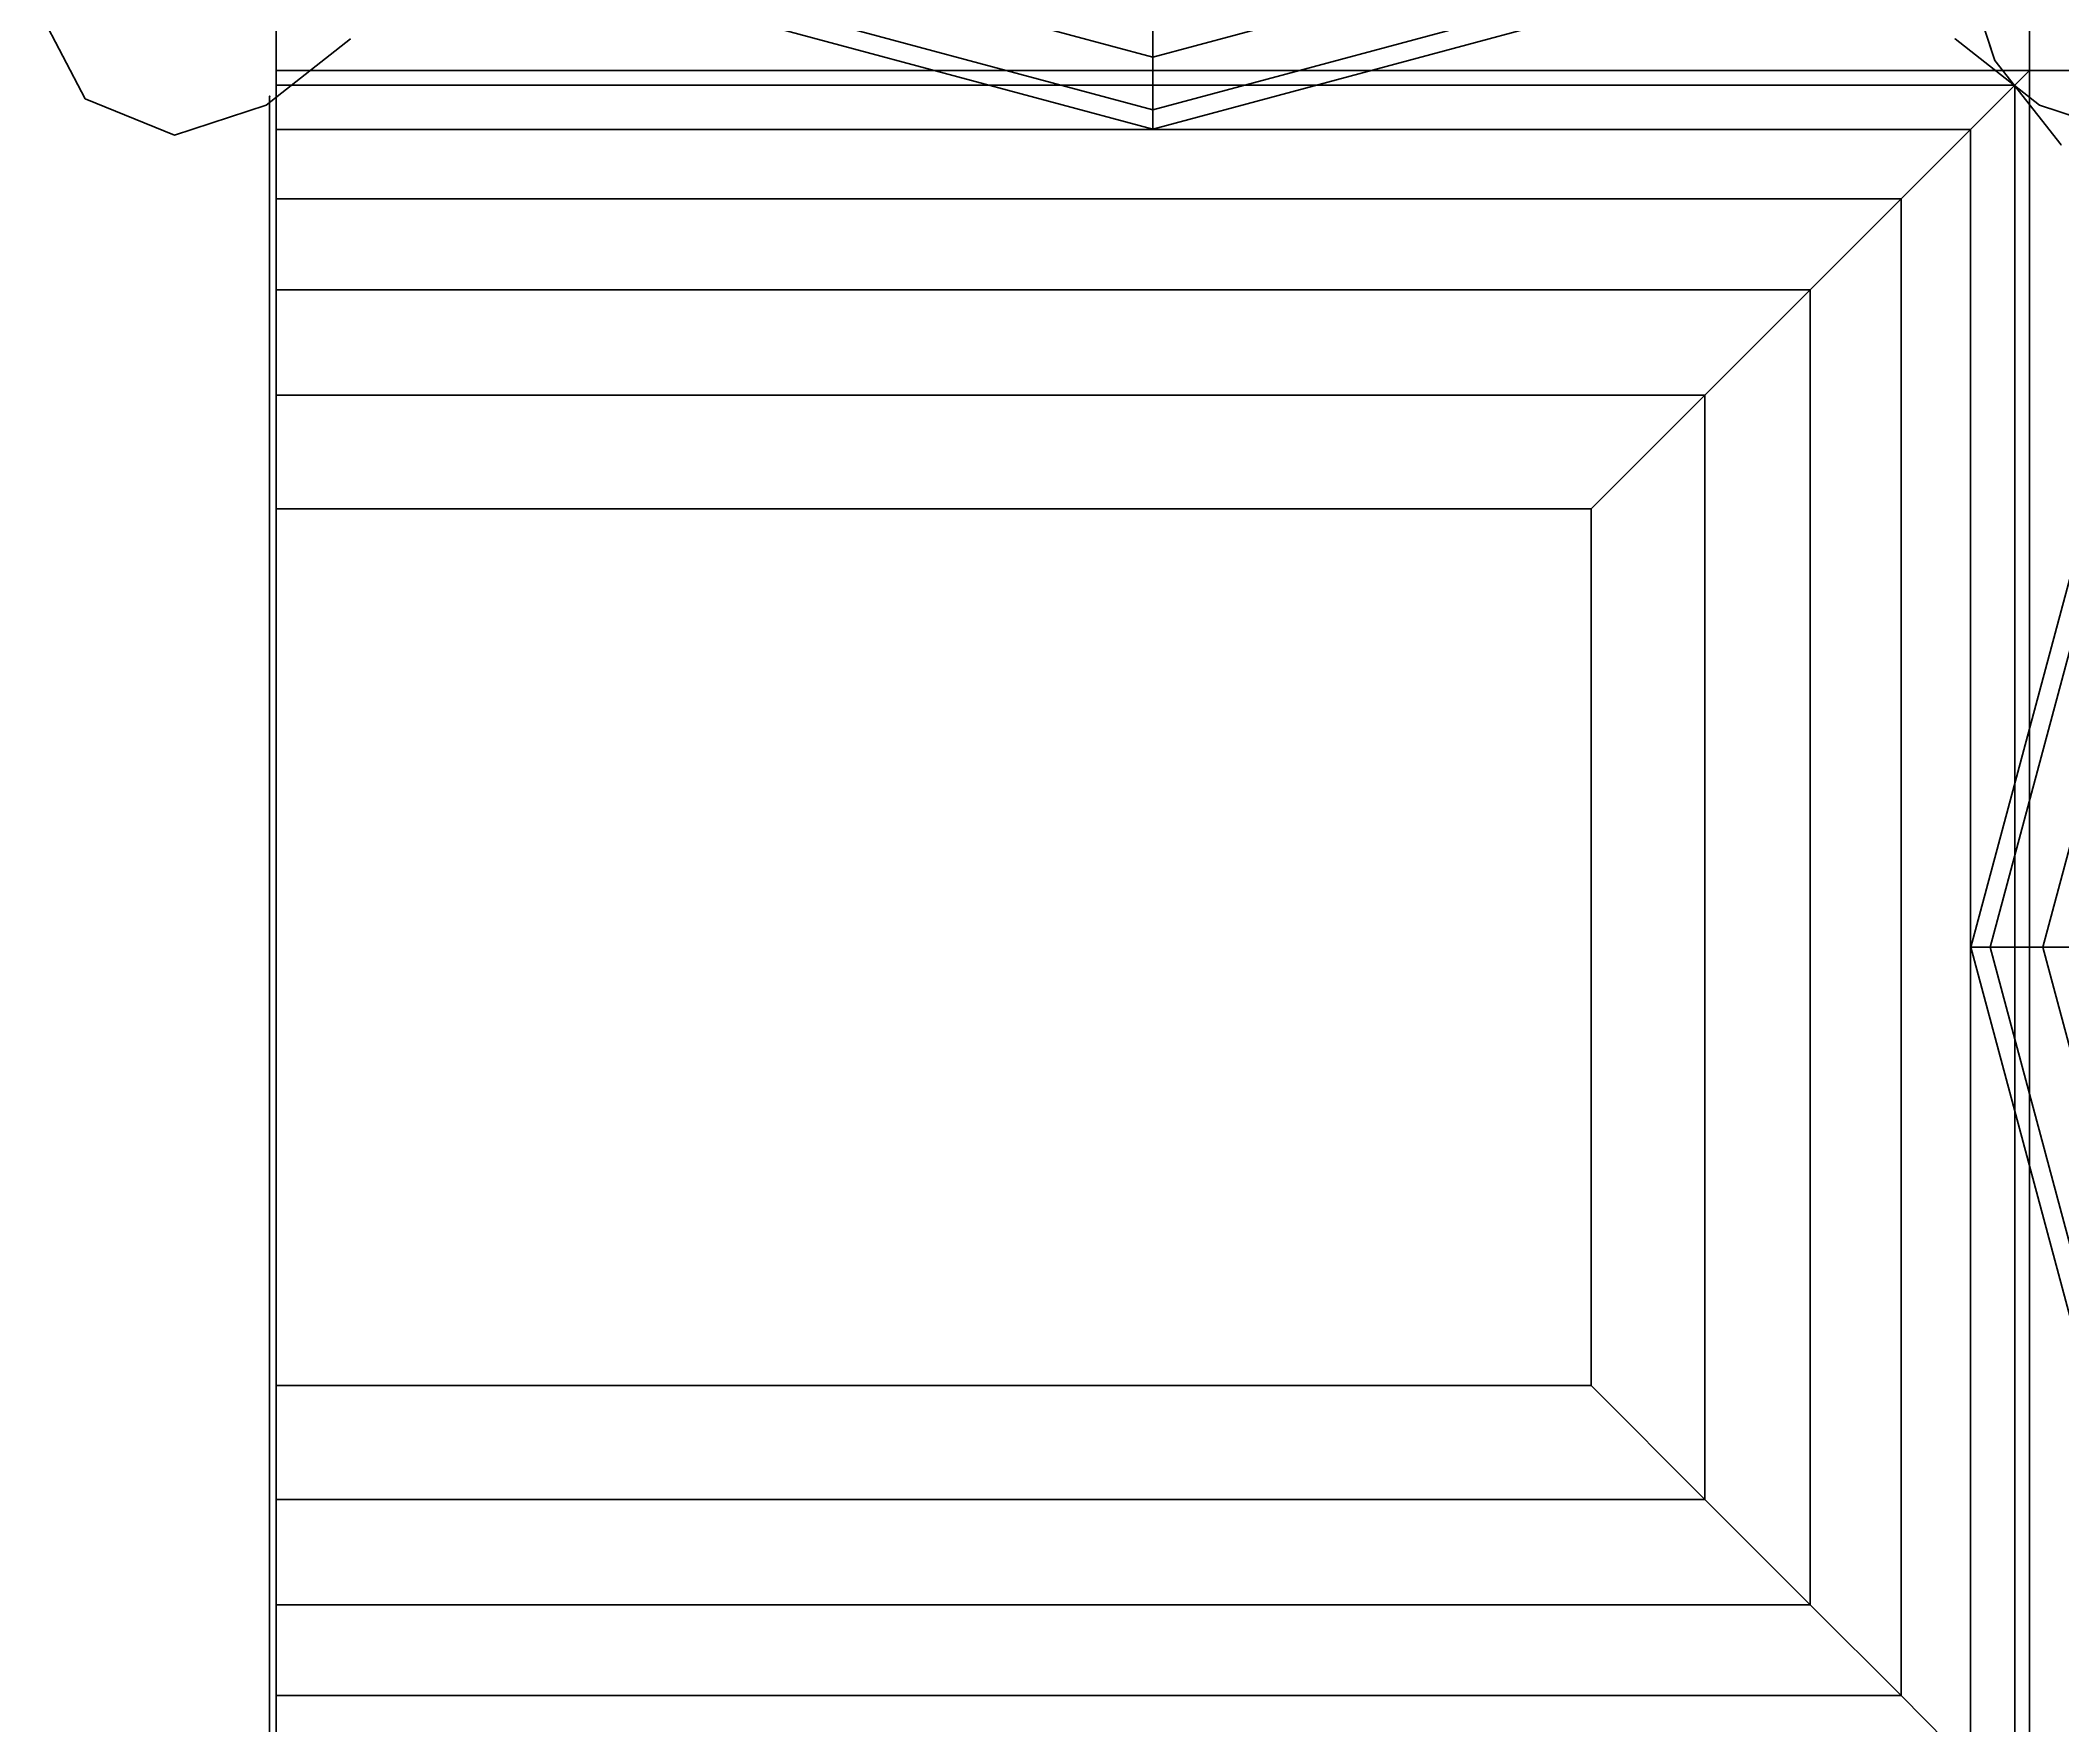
# Model space of a CAD drawing. Extents: x -170 to 1783, y -20 to 1205.
# Drawn here: x 23.646 to 25.95, y 757.378 to 759.297 of the extents above; entities that cross this region are included whole.
import ezdxf
from ezdxf.enums import TextEntityAlignment as Align

# ---------------------------------------------------------------- set-up
doc = ezdxf.new("R2010")
doc.units = 0
doc.header["$LTSCALE"] = 96
doc.header["$MEASUREMENT"] = 0
for name, color, linetype in [('A-FURN-3-PANEL-GLIDE', 7, 'Continuous'), ('A-FURN-3-PANEL-TRIM', 7, 'Continuous'), ('A-FURN-P-PNLS', 7, 'Continuous'), ('A-FURN-P-PNLS-POWR', 7, 'Continuous'), ('A-FURN-P-WKSF', 7, 'Continuous'), ('MAIN_PANEL', 7, 'Continuous'), ('MAIN_PANEL_COMP', 7, 'Continuous'), ('MAIN_WKSURF', 7, 'Continuous'), ('SM', 7, 'Continuous')]:
    doc.layers.add(name, color=color, linetype=linetype)

# ---------------------------------------------------------------- blocks, each defined once
blk = doc.blocks.new('EC-EFP-456')
at = {"layer": 'A-FURN-3-PANEL-GLIDE', "color": 20, "linetype": 'Continuous'}
for points in [[(47.9202, 1.4649, 0.2464), (47.9392, 1.4759, 0.1642), (48.0667, 1, 0.1642), (48.0447, 1, 0.2464)], [(47.9392, 1.4759, 0.1642), (47.9202, 1.4649, 0.0821), (48.0447, 1, 0.0821), (48.0667, 1, 0.1642)], [(47.8681, 1.4348, 0.3065), (47.9202, 1.4649, 0.2464), (48.0447, 1, 0.2464), (47.9846, 1, 0.3065)], [(47.9202, 1.4649, 0.0821), (47.8681, 1.4348, 0.022), (47.9846, 1, 0.022), (48.0447, 1, 0.0821)], [(47.797, 1.3937, 0.3285), (47.8681, 1.4348, 0.3065), (47.9846, 1, 0.3065), (47.9025, 1, 0.3285)], [(47.8681, 1.4348, 0.022), (47.797, 1.3937), (47.9025, 1), (47.9846, 1, 0.022)], [(47.9025, 1, 0.3285), (47.9846, 1, 0.3065), (47.8681, 0.5652, 0.3065), (47.797, 0.6063, 0.3285)], [(47.9846, 1, 0.022), (47.9025, 1), (47.797, 0.6063), (47.8681, 0.5652, 0.022)], [(47.9846, 1, 0.3065), (48.0447, 1, 0.2464), (47.9202, 0.5351, 0.2464), (47.8681, 0.5652, 0.3065)], [(48.0447, 1, 0.0821), (47.9846, 1, 0.022), (47.8681, 0.5652, 0.022), (47.9202, 0.5351, 0.0821)], [(48.0447, 1, 0.2464), (48.0667, 1, 0.1642), (47.9392, 0.5241, 0.1642), (47.9202, 0.5351, 0.2464)], [(48.0667, 1, 0.1642), (48.0447, 1, 0.0821), (47.9202, 0.5351, 0.0821), (47.9392, 0.5241, 0.1642)]]:
    blk.add_3dface(points, dxfattribs=at)
at = {"layer": 'A-FURN-3-PANEL-TRIM', "color": 60, "linetype": 'Continuous'}
for points, invisible_edges in [([(47.9639, 0.0847, 3.8013), (47.4, -0.1348, 3.8013), (48.0735, -0.1159, 3.8013), (48.0395, -0.0114, 3.8013)], 3), ([(47.9639, 0.0847, 4.013), (48.0395, -0.0114, 4.013), (48.0735, -0.1159, 4.013), (47.4, -0.1348, 4.013)], 12)]:
    blk.add_3dface(points, dxfattribs=dict(at, invisible_edges=invisible_edges))
for points in [[(47.9639, 0.0847, 3.8013), (48.0395, -0.0114, 3.8013), (48.0395, -0.0114, 4.013), (47.9639, 0.0847, 4.013)], [(48.0395, -0.0114, 3.8013), (48.0735, -0.1159, 3.8013), (48.0735, -0.1159, 4.013), (48.0395, -0.0114, 4.013)]]:
    blk.add_3dface(points, dxfattribs=at)
at = {"layer": 'A-FURN-P-PNLS', "color": 60, "linetype": 'Continuous'}
for p, q in [((48, 2), (48, 0)), ((48, 0), (0, 0))]:
    blk.add_line(p, q, dxfattribs=at)
at = {"layer": 'A-FURN-P-PNLS-POWR', "color": 1, "linetype": 'Continuous'}
blk.add_line((48, 1), (26, 1), dxfattribs=at)
at = {"layer": 'MAIN_PANEL', "color": 7, "linetype": 'Continuous'}
for p in [(48, 0), (48, 0, 55.663), (48, 0)]:
    blk.add_point(p, dxfattribs=at)
blk = doc.blocks.new('EC-EFN-456')
at = {"layer": 'A-FURN-3-PANEL-GLIDE', "color": 20, "linetype": 'Continuous'}
for points in [[(-0.0447, 1, 0.2464), (-0.0668, 1, 0.1642), (0.0608, 1.4759, 0.1642), (0.0798, 1.4649, 0.2464)], [(-0.0668, 1, 0.1642), (-0.0447, 1, 0.0821), (0.0798, 1.4649, 0.0821), (0.0608, 1.4759, 0.1642)], [(0.0154, 1, 0.3065), (-0.0447, 1, 0.2464), (0.0798, 1.4649, 0.2464), (0.1319, 1.4348, 0.3065)], [(-0.0447, 1, 0.0821), (0.0154, 1, 0.022), (0.1319, 1.4348, 0.022), (0.0798, 1.4649, 0.0821)], [(0.0975, 1, 0.3285), (0.0154, 1, 0.3065), (0.1319, 1.4348, 0.3065), (0.203, 1.3937, 0.3285)], [(0.0154, 1, 0.022), (0.0975, 1), (0.203, 1.3937), (0.1319, 1.4348, 0.022)], [(0.0798, 0.5351, 0.2464), (0.0608, 0.5241, 0.1642), (-0.0668, 1, 0.1642), (-0.0447, 1, 0.2464)], [(0.0608, 0.5241, 0.1642), (0.0798, 0.5351, 0.0821), (-0.0447, 1, 0.0821), (-0.0668, 1, 0.1642)], [(0.1319, 0.5652, 0.3065), (0.0798, 0.5351, 0.2464), (-0.0447, 1, 0.2464), (0.0154, 1, 0.3065)], [(0.0798, 0.5351, 0.0821), (0.1319, 0.5652, 0.022), (0.0154, 1, 0.022), (-0.0447, 1, 0.0821)], [(0.203, 0.6063, 0.3285), (0.1319, 0.5652, 0.3065), (0.0154, 1, 0.3065), (0.0975, 1, 0.3285)], [(0.1319, 0.5652, 0.022), (0.203, 0.6063), (0.0975, 1), (0.0154, 1, 0.022)]]:
    blk.add_3dface(points, dxfattribs=at)
at = {"layer": 'A-FURN-3-PANEL-TRIM', "color": 60, "linetype": 'Continuous'}
for points, invisible_edges in [([(-0.0735, 2.1159, 3.8013), (0.6, 2.1348, 3.8013), (0.065, 2.269, 3.8013), (-0.0322, 2.2178, 3.8013)], 3), ([(-0.0735, 2.1159, 4.013), (-0.0322, 2.2178, 4.013), (0.065, 2.269, 4.013), (0.6, 2.1348, 4.013)], 12), ([(0.0361, 1.9153, 3.8013), (0.6, 2.1348, 3.8013), (-0.0735, 2.1159, 3.8013), (-0.0395, 2.0114, 3.8013)], 3), ([(0.0361, 1.9153, 4.013), (-0.0395, 2.0114, 4.013), (-0.0735, 2.1159, 4.013), (0.6, 2.1348, 4.013)], 12), ([(-0.0735, -0.1159, 3.5747), (0.6, -0.1348, 3.5747), (0.0361, 0.0847, 3.5747), (-0.0395, -0.0114, 3.5747)], 3), ([(-0.0735, -0.1159, 4.2397), (-0.0395, -0.0114, 4.2397), (0.0361, 0.0847, 4.2397), (0.6, -0.1348, 4.2397)], 12), ([(-0.0735, -0.1159, 3.8013), (-0.0395, -0.0114, 3.8013), (0.0361, 0.0847, 3.8013), (0.6, -0.1348, 3.8013)], 12), ([(-0.0735, -0.1159, 4.013), (0.6, -0.1348, 4.013), (0.0361, 0.0847, 4.013), (-0.0395, -0.0114, 4.013)], 3)]:
    blk.add_3dface(points, dxfattribs=dict(at, invisible_edges=invisible_edges))
for points in [[(-0.0322, 2.2178, 3.8013), (0.065, 2.269, 3.8013), (0.065, 2.269, 4.013), (-0.0322, 2.2178, 4.013)], [(-0.0735, 2.1159, 3.8013), (-0.0322, 2.2178, 3.8013), (-0.0322, 2.2178, 4.013), (-0.0735, 2.1159, 4.013)], [(-0.0395, 2.0114, 3.8013), (-0.0735, 2.1159, 3.8013), (-0.0735, 2.1159, 4.013), (-0.0395, 2.0114, 4.013)], [(0.0361, 1.9153, 3.8013), (-0.0395, 2.0114, 3.8013), (-0.0395, 2.0114, 4.013), (0.0361, 1.9153, 4.013)], [(-0.0395, -0.0114, 4.013), (0.0361, 0.0847, 4.013), (0.0361, 0.0847, 4.2397), (-0.0395, -0.0114, 4.2397)], [(-0.0395, -0.0114, 3.5747), (0.0361, 0.0847, 3.5747), (0.0361, 0.0847, 3.8013), (-0.0395, -0.0114, 3.8013)], [(-0.0735, -0.1159, 4.013), (-0.0395, -0.0114, 4.013), (-0.0395, -0.0114, 4.2397), (-0.0735, -0.1159, 4.2397)], [(-0.0735, -0.1159, 3.5747), (-0.0395, -0.0114, 3.5747), (-0.0395, -0.0114, 3.8013), (-0.0735, -0.1159, 3.8013)]]:
    blk.add_3dface(points, dxfattribs=at)
at = {"layer": 'A-FURN-P-PNLS', "color": 60, "linetype": 'Continuous'}
for p, q in [((0, 0), (0, 2)), ((0, 2), (48, 2)), ((48, 0), (0, 0))]:
    blk.add_line(p, q, dxfattribs=at)
at = {"layer": 'MAIN_PANEL', "color": 7, "linetype": 'Continuous'}
for p in [(0, 2), (0, 2, 55.663), (0, 2), (0, 0), (0, 0, 55.663), (0, 0), (0, 0)]:
    blk.add_point(p, dxfattribs=at)
blk = doc.blocks.new('EC-WYC-46-2424-T')
at = {"layer": 'A-FURN-P-WKSF', "color": 7, "linetype": 'Continuous'}
blk.add_arc((46.75, -1.25), 1.25, 0, 90, dxfattribs=at)
at = {"layer": 'MAIN_WKSURF', "color": 7, "linetype": 'Continuous'}
blk.add_point((48, 0), dxfattribs=at)
blk.add_point((48, 0), dxfattribs=at)
blk.add_point((48, 0), dxfattribs=at)
blk = doc.blocks.new('EC-FPFS-56')
at = {"layer": 'MAIN_PANEL_COMP', "color": 7, "linetype": 'Continuous'}
blk.add_point((2.0002, 0, 55.5), dxfattribs=at)
at = {"layer": 'SM', "color": 60, "linetype": 'Continuous'}
blk.add_line((2.0002, 0), (0.0002, 0), dxfattribs=at)
for points in [[(0.0297, -0.0077, 55.5), (2.0297, -0.0077, 55.5), (2.0297, -0.0077, 3), (0.0297, -0.0077, 3)], [(0.0297, -0.0077, 3), (2.0297, -0.0077, 3), (2.0297, -0.0077), (0.0297, -0.0077)], [(0.1762, -0.0077, 55.8545), (0.0971, -0.0077, 55.751), (0.0962, -1.9403, 55.751), (0.1762, -1.8612, 55.8545)], [(0.2797, -0.0077, 55.9336), (0.1762, -0.0077, 55.8545), (0.1762, -1.8612, 55.8545), (0.2797, -1.7577, 55.9336)], [(0.3999, -0.0077, 55.9844), (0.2797, -0.0077, 55.9336), (0.2797, -1.7577, 55.9336), (0.3999, -1.6375, 55.9844)], [(0.5297, -0.0077, 56), (0.3999, -0.0077, 55.9844), (0.3999, -1.6375, 55.9844), (0.5297, -1.5077, 56)], [(0.5297, -0.0077, 56), (0.5297, -1.5077, 56), (1.5297, -1.5077, 56), (1.5297, -0.0077, 56)], [(1.6596, -0.0077, 55.9844), (1.5297, -0.0077, 56), (1.5297, -1.5077, 56), (1.6596, -1.6375, 55.9844)], [(1.7797, -0.0077, 55.9336), (1.6596, -0.0077, 55.9844), (1.6596, -1.6375, 55.9844), (1.7797, -1.7577, 55.9336)], [(1.8833, -0.0077, 55.8545), (1.7797, -0.0077, 55.9336), (1.7797, -1.7577, 55.9336), (1.8833, -1.8612, 55.8545)], [(1.9624, -0.0077, 55.751), (1.8833, -0.0077, 55.8545), (1.8833, -1.8612, 55.8545), (1.9624, -1.9403, 55.751)], [(2.0131, -0.0077, 55.6309), (1.9624, -0.0077, 55.751), (1.9624, -1.9403, 55.751), (2.0131, -1.9911, 55.6309)], [(2.0297, -2.0077, 55.5), (2.0297, -0.0077, 55.5), (2.0131, -0.0077, 55.6309), (2.0131, -1.9911, 55.6309)], [(0.3999, -1.6375, 55.9844), (1.6596, -1.6375, 55.9844), (1.5297, -1.5077, 56), (0.5297, -1.5077, 56)], [(0.3999, -1.6375, 55.9844), (0.2797, -1.7577, 55.9336), (1.7797, -1.7577, 55.9336), (1.6596, -1.6375, 55.9844)], [(0.2797, -1.7577, 55.9336), (0.1762, -1.8612, 55.8545), (1.8833, -1.8612, 55.8545), (1.7797, -1.7577, 55.9336)], [(0.1762, -1.8612, 55.8545), (0.0962, -1.9403, 55.751), (1.9624, -1.9403, 55.751), (1.8833, -1.8612, 55.8545)], [(0.0962, -1.9403, 55.751), (0.0463, -1.9911, 55.6309), (2.0131, -1.9911, 55.6309), (1.9624, -1.9403, 55.751)], [(0.0463, -1.9911, 55.6309), (0.0297, -2.0077, 55.5), (2.0297, -2.0077, 55.5), (2.0131, -1.9911, 55.6309)]]:
    blk.add_3dface(points, dxfattribs=at)
for points, invisible_edges in [([(0.0297, -0.0077, 55.5), (0.0463, -0.0077, 55.6309), (2.0297, -0.0077, 55.5)], 2), ([(0.0971, -0.0077, 55.751), (2.0297, -0.0077, 55.5), (0.0463, -0.0077, 55.6309)], 3), ([(2.0297, -0.0077, 55.5), (0.0971, -0.0077, 55.751), (2.0131, -0.0077, 55.6309)], 3), ([(0.1762, -0.0077, 55.8545), (2.0131, -0.0077, 55.6309), (0.0971, -0.0077, 55.751)], 3), ([(2.0131, -0.0077, 55.6309), (0.1762, -0.0077, 55.8545), (1.9624, -0.0077, 55.751)], 3), ([(0.2797, -0.0077, 55.9336), (1.9624, -0.0077, 55.751), (0.1762, -0.0077, 55.8545)], 3), ([(1.9624, -0.0077, 55.751), (0.2797, -0.0077, 55.9336), (1.8833, -0.0077, 55.8545)], 3), ([(0.3999, -0.0077, 55.9844), (1.8833, -0.0077, 55.8545), (0.2797, -0.0077, 55.9336)], 3), ([(1.8833, -0.0077, 55.8545), (0.3999, -0.0077, 55.9844), (1.7797, -0.0077, 55.9336)], 3), ([(0.5297, -0.0077, 56), (1.7797, -0.0077, 55.9336), (0.3999, -0.0077, 55.9844)], 3), ([(1.7797, -0.0077, 55.9336), (0.5297, -0.0077, 56), (1.6596, -0.0077, 55.9844)], 3), ([(1.5297, -0.0077, 56), (1.6596, -0.0077, 55.9844), (0.5297, -0.0077, 56)], 2)]:
    blk.add_3dface(points, dxfattribs=dict(at, invisible_edges=invisible_edges))

msp = doc.modelspace()

# ---------------------------------------------------------------- block references
at = {"layer": 'MAIN_PANEL', "color": 47, "linetype": 'Continuous'}
ref = msp.add_blockref('EC-EFN-456', (25.91551, 759.26241), dxfattribs=dict(at, rotation=90))
ref.add_attrib('CAPMC', 'ECH', dxfattribs={"color": 47, "linetype": 'Continuous', "height": 0.000000012, "width": 0.666667}).set_placement((25.91551, 759.26241), align=Align.BOTTOM_LEFT)
ref.add_attrib('CAPPN', 'EC-EFN-456', dxfattribs={"color": 47, "linetype": 'Continuous', "height": 0.000000012, "width": 0.666667}).set_placement((25.91551, 759.26241), align=Align.BOTTOM_LEFT)
ref.add_attrib('CAPMG', 'RSI', dxfattribs={"color": 47, "linetype": 'Continuous', "height": 0.000000012, "width": 0.666667}).set_placement((25.91551, 759.26241), align=Align.BOTTOM_LEFT)
ref.add_attrib('CAPQTY', '1', dxfattribs={"color": 47, "linetype": 'Continuous', "height": 0.000000012, "width": 0.666667}).set_placement((25.91551, 759.26241), align=Align.BOTTOM_LEFT)
at = {"layer": 'MAIN_PANEL', "color": 47, "linetype": 'Continuous', "rotation": 180}
msp.add_blockref('EC-EFP-456', (73.91551, 759.26241), dxfattribs=at)
at = {"layer": 'MAIN_PANEL_COMP', "color": 47, "linetype": 'Continuous', "rotation": 90}
msp.add_blockref('EC-FPFS-56', (23.90785, 757.23266), dxfattribs=at)
at = {"layer": 'MAIN_WKSURF', "color": 47, "linetype": 'Continuous', "rotation": 180}
msp.add_blockref('EC-WYC-46-2424-T', (73.91551, 759.26241), dxfattribs=at)

doc.saveas('drawing.dxf')
